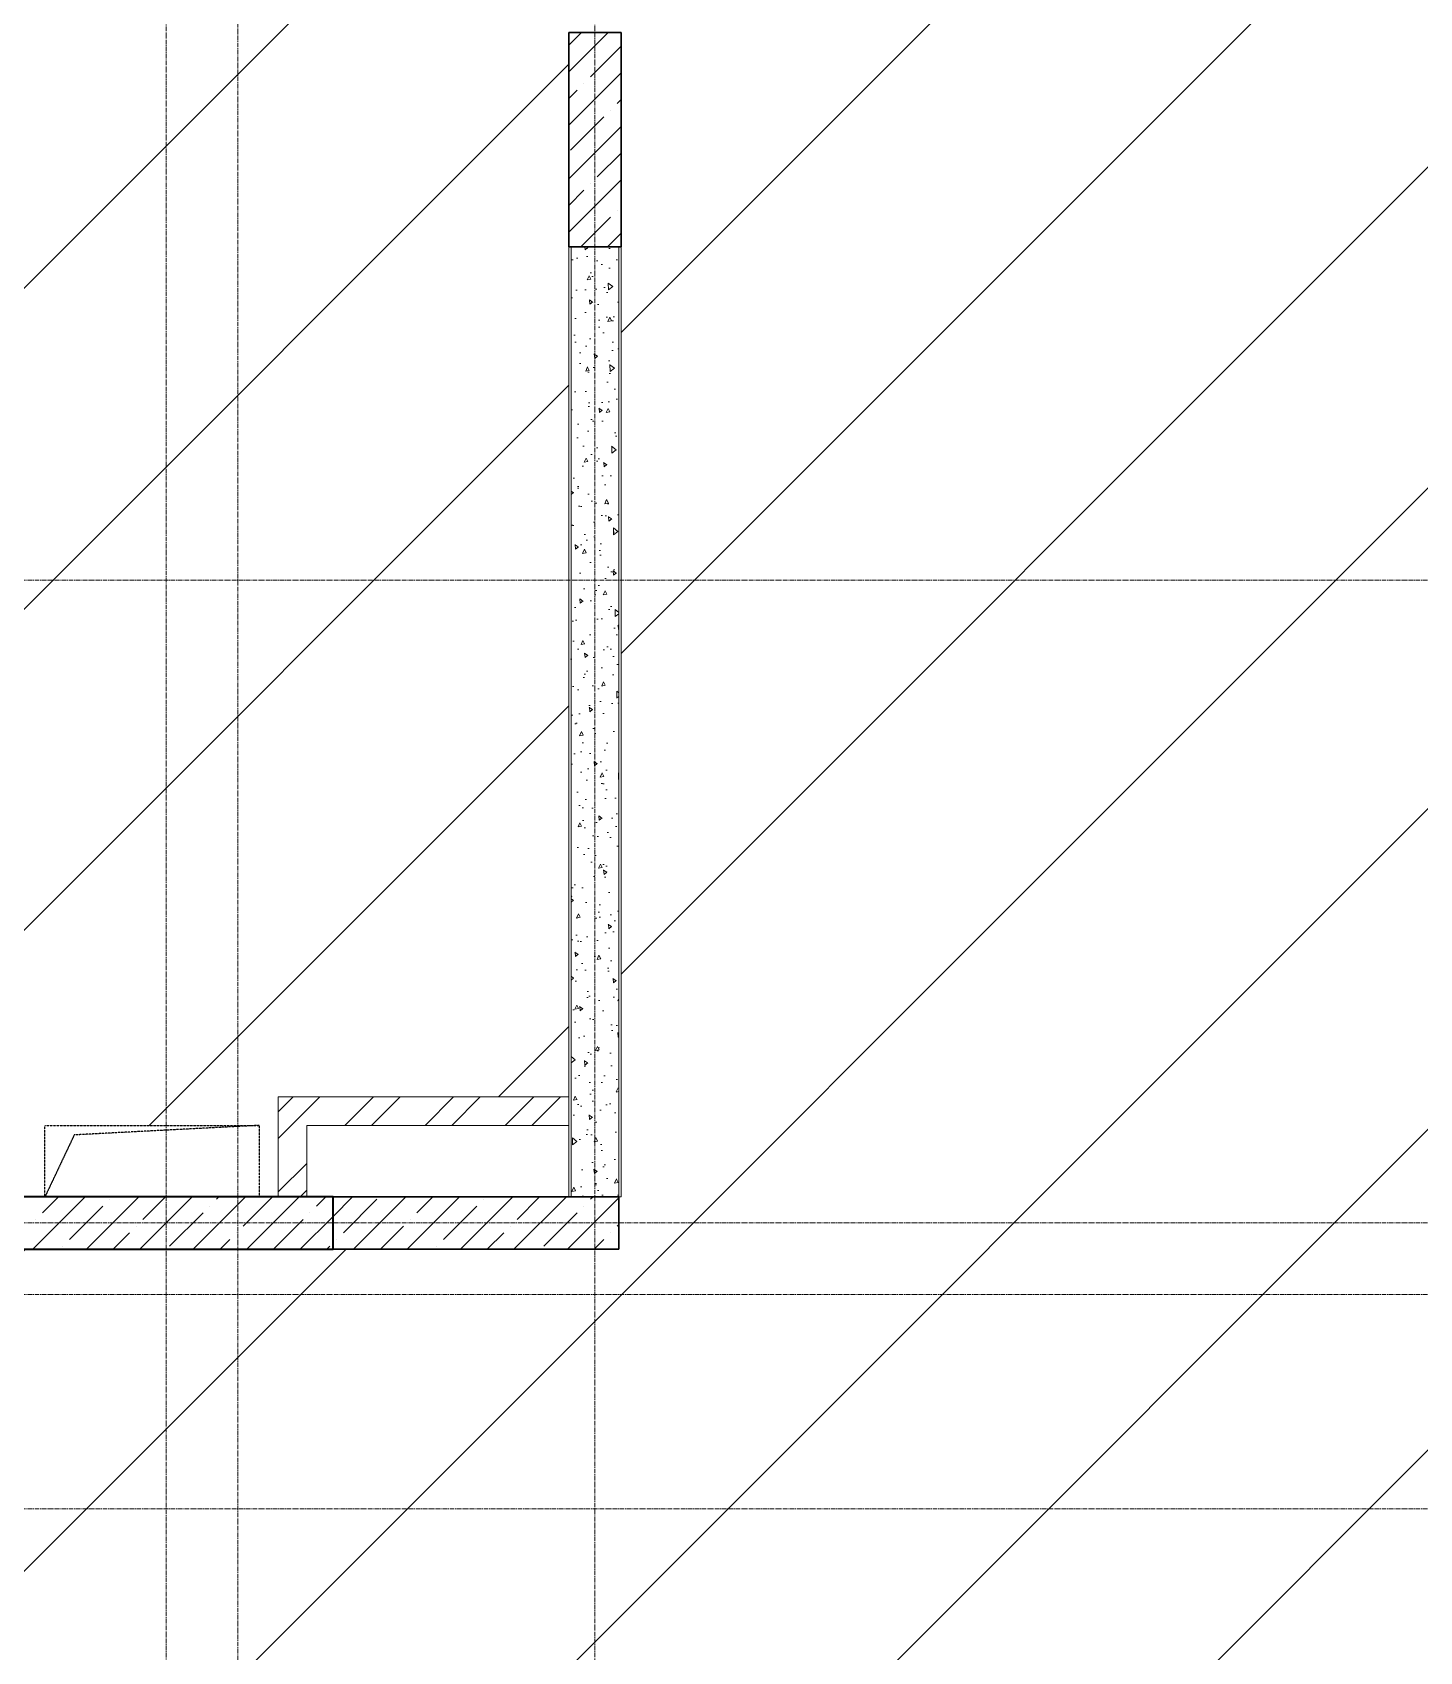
# Model space of a CAD drawing. Header units: millimetres. Extents: x 538266 to 1167394, y 114608 to 637157.
# Drawn here: x 834675 to 840502, y 147313 to 154113 of the extents above; entities that cross this region are included whole.
import ezdxf
from ezdxf.enums import TextEntityAlignment as Align

# ---------------------------------------------------------------- set-up
doc = ezdxf.new("R2010")
doc.units = ezdxf.units.MM
for name, pattern in [('CENTER2', [28.575, 19.05, -3.175, 3.175, -3.175]), ('HIDDEN', [9.525, 6.35, -3.175]), ('HIDDEN2', [4.7625, 3.175, -1.5875])]:
    doc.linetypes.add(name, pattern=pattern)
doc.layers.get('Defpoints').update_dxf_attribs({"color": 140})
for name, color, linetype, lineweight in [('АР_Колонны', 70, 'Continuous', 30), ('АР_Стены ЖБ', 7, 'Continuous', 35), ('АР_Стены кирпич', 32, 'Continuous', 20), ('АР_Стены ПЕНОблок', 52, 'Continuous', 20), ('АР_Тонкая', 254, 'Continuous', 5), ('АР_Штриховка', 8, 'Continuous', 0)]:
    doc.layers.add(name, color=color, linetype=linetype, lineweight=lineweight)
doc.layers.add('РД_Оси_100', color=7, linetype='Continuous', lineweight=0, true_color=0x525252)
doc.layers.add('ФВ-5', color=7, linetype='Continuous')
doc.styles.add('style1', font='ARIALN.TTF')

# ---------------------------------------------------------------- blocks, each defined once
blk = doc.blocks.new('2_этаж')
at = {"layer": 'АР_Штриховка', "linetype": 'Continuous', "lineweight": 0, "true_color": 0x000000}
h = blk.add_hatch(dxfattribs=at)
h.set_pattern_fill('AR-CONC', color=18, angle=45, style=0)
h.set_pattern_definition([(95, (602274.53, 0), (140.09465, 117.55338), [19.05, -209.55]), (40, (602274.53, 0), (-160.01845, 110.17673), [15.24, -167.64058]), (145.45144, (602286.2, 9.8), (-19.9238, 227.7301), [16.19, -178.09024]), (91.1842, (602238.6, 35.92), (221.41024, 161.9534), [28.575, -314.325]), (141.63556, (602257.06, 49.42), (-7.0866, 342.82676), [24.28502, -267.1356]), (36.18415, (602238.6, 35.92), (-7.0866, 342.82676), [22.85997, -251.45973]), (66, (602265.55, 44.9), (179.51998, 34.89515), [19.05, -209.55]), (11, (602265.55, 44.9), (-86.53993, 173.9412), [15.24, -167.64]), (116.45145, (602280.51, 47.81), (92.98005, 208.83634), [16.19, -178.08994]), (82.5, (602274.53, 0), (-57.60547, 61.973414), [0, -165.608, 0, -170.18, 0, -168.275]), (52.5, (602274.53, 0), (-23.589727, 118.087), [0, -97.028, 0, -161.798, 0, -64.135]), (12.5, (602234.48, -40.05), (99.927863, 91.826196), [0, -63.5, 0, -198.12, 0, -262.89]), (2.5, (602216.52, -58.01), (86.763904, 122.72239), [0, -82.55, 0, -131.572, 0, -186.69])])
h.paths.add_polyline_path([(680573.6, 149223.2), (680773.6, 149223.2), (680773.6, 153213.2), (680573.6, 153213.2)], flags=0)
h = blk.add_hatch(dxfattribs=at)
h.set_pattern_fill('ANSI32', color=18, scale=25, style=0)
h.set_pattern_definition([(45, (602274.53, -6e-11), (-168.3798, 168.3798), []), (45, (602386.78, -6e-11), (-168.3798, 168.3798), [])])
h.paths.add_polyline_path([(679343.6, 149223.2), (679463.6, 149223.2), (679463.6, 149523.2), (679343.6, 149643.2)], flags=0)
h = blk.add_hatch(dxfattribs=at)
h.set_pattern_fill('ANSI32', color=18, scale=25, style=0)
h.set_pattern_definition([(45, (602274.53, 0), (-168.3798, 168.3798), []), (45, (602386.78, 0), (-168.3798, 168.3798), [])])
h.paths.add_polyline_path([(679343.6, 149643.2), (679463.6, 149523.2), (680563.6, 149523.2), (680563.6, 149643.2)], flags=0)
at = {"color": 18, "linetype": 'HIDDEN', "ltscale": 0.07, "true_color": 0x000000}
for p, q in [((678363.6, 149523.2), (679263.6, 149523.2)), ((678363.6, 149223.2), (678363.6, 149523.2)), ((678363.6, 149523.2), (679263.6, 149523.2)), ((678363.6, 149223.2), (678363.6, 149523.2)), ((678486.5, 149482.9), (678363.6, 149223.2)), ((678486.5, 149482.9), (678363.6, 149223.2)), ((679263.6, 149523.2), (678486.5, 149482.9)), ((679263.6, 149523.2), (678486.5, 149482.9)), ((679263.6, 149523.2), (679263.6, 149223.2)), ((679263.6, 149523.2), (679263.6, 149223.2)), ((679263.6, 149223.2), (678363.6, 149223.2)), ((679263.6, 149223.2), (678363.6, 149223.2))]:
    blk.add_line(p, q, dxfattribs=at)
at = {"layer": 'АР_Колонны', "color": 18, "linetype": 'HIDDEN2', "lineweight": 25, "true_color": 0x000000}
for p, q in [((680563.6, 154113.2), (680783.6, 154113.2)), ((680563.6, 153213.2), (680563.6, 154113.2)), ((680783.6, 154113.2), (680783.6, 153213.2)), ((680783.6, 153213.2), (680563.6, 153213.2)), ((679573.6, 149223.2), (680773.6, 149223.2)), ((679573.6, 149003.2), (679573.6, 149223.2)), ((680773.6, 149223.2), (680773.6, 149003.2)), ((680773.6, 149003.2), (679573.6, 149003.2))]:
    blk.add_line(p, q, dxfattribs=at)
at = {"layer": 'АР_Колонны', "color": 18, "linetype": 'Continuous', "lineweight": 15, "true_color": 0x000000}
for p, q in [((680783.6, 154113.2), (680563.6, 154113.2)), ((680563.6, 154113.2), (680563.6, 153213.2)), ((680783.6, 154113.2), (680563.6, 154113.2)), ((680563.6, 154113.2), (680563.6, 153213.2)), ((680783.6, 153213.2), (680783.6, 154113.2)), ((680783.6, 153213.2), (680783.6, 154113.2)), ((680563.6, 153213.2), (680783.6, 153213.2)), ((680563.6, 153213.2), (680783.6, 153213.2)), ((679573.6, 149223.2), (679573.6, 149003.2)), ((680773.6, 149223.2), (679573.6, 149223.2)), ((680773.6, 149223.2), (679573.6, 149223.2)), ((679573.6, 149223.2), (679573.6, 149003.2)), ((680773.6, 149003.2), (680773.6, 149223.2)), ((680773.6, 149003.2), (680773.6, 149223.2)), ((679573.6, 149003.2), (680773.6, 149003.2)), ((679573.6, 149003.2), (680773.6, 149003.2))]:
    blk.add_line(p, q, dxfattribs=at)
at = {"layer": 'АР_Стены ЖБ', "color": 18, "linetype": 'Continuous', "lineweight": 30, "true_color": 0x000000}
for p, q in [((680783.6, 154113.2), (680563.6, 154113.2)), ((680563.6, 154113.2), (680563.6, 153213.2)), ((680783.6, 153213.2), (680783.6, 154113.2)), ((680563.6, 153213.2), (680783.6, 153213.2)), ((680773.6, 149223.2), (679573.6, 149223.2)), ((679573.6, 149223.2), (679573.6, 149003.2)), ((680773.6, 149003.2), (680773.6, 149223.2)), ((679573.6, 149003.2), (680773.6, 149003.2))]:
    blk.add_line(p, q, dxfattribs=at)
at = {"layer": 'АР_Стены ЖБ', "color": 18, "linetype": 'Continuous', "lineweight": 35, "true_color": 0x000000}
for p, q in [((679573.6, 149223.2), (672993.6, 149223.2)), ((679573.6, 149003.2), (679573.6, 149223.2)), ((672993.6, 149003.2), (679573.6, 149003.2))]:
    blk.add_line(p, q, dxfattribs=at)
at = {"layer": 'АР_Стены кирпич', "color": 18, "linetype": 'Continuous', "lineweight": 20, "true_color": 0x000000}
for p, q in [((679343.6, 149643.2), (679343.6, 149223.2)), ((680563.6, 149643.2), (679343.6, 149643.2)), ((680563.6, 149523.2), (680563.6, 149643.2)), ((679463.6, 149223.2), (679463.6, 149523.2)), ((679463.6, 149523.2), (680563.6, 149523.2)), ((679343.6, 149223.2), (679463.6, 149223.2))]:
    blk.add_line(p, q, dxfattribs=at)
at = {"layer": 'АР_Стены ПЕНОблок', "color": 18, "linetype": 'Continuous', "lineweight": 20, "true_color": 0x000000}
for p, q in [((680773.6, 153213.2), (680573.6, 153213.2)), ((680573.6, 153213.2), (680573.6, 149223.2)), ((680773.6, 149223.2), (680773.6, 153213.2)), ((680573.6, 149223.2), (680773.6, 149223.2))]:
    blk.add_line(p, q, dxfattribs=at)
at = {"layer": 'АР_Тонкая', "color": 18, "linetype": 'Continuous', "lineweight": 0, "true_color": 0x000000}
for p, q in [((680573.6, 153213.2), (680563.6, 153213.2)), ((680563.6, 153213.2), (680563.6, 149223.2)), ((680573.6, 149223.2), (680573.6, 153213.2)), ((680783.6, 153213.2), (680773.6, 153213.2)), ((680773.6, 153213.2), (680773.6, 149223.2)), ((680783.6, 149223.2), (680783.6, 153213.2)), ((680563.6, 149223.2), (680573.6, 149223.2)), ((680773.6, 149223.2), (680783.6, 149223.2))]:
    blk.add_line(p, q, dxfattribs=at)
at = {"layer": 'АР_Штриховка', "color": 18, "linetype": 'Continuous', "lineweight": 5, "true_color": 0x000000}
for p, q in [((680563.6, 153947.7), (680729.1, 154113.2)), ((680563.6, 154060), (680616.9, 154113.2)), ((680655.3, 153927.2), (680783.6, 154055.4)), ((680563.6, 153723.2), (680783.6, 153943.2)), ((680627.3, 153899.1), (680627.3, 153899.1)), ((680563.6, 153835.4), (680599.2, 153871.1)), ((680767.6, 153814.9), (680783.6, 153830.9)), ((680571.1, 153618.5), (680711.5, 153758.8)), ((680739.5, 153786.9), (680739.5, 153786.9)), ((680563.6, 153498.7), (680783.6, 153718.7)), ((680683.4, 153506.3), (680783.6, 153606.4)), ((680563.6, 153274.2), (680783.6, 153494.2)), ((680563.6, 153386.4), (680627.3, 153450.1)), ((680655.3, 153478.2), (680655.3, 153478.2)), ((680767.6, 153365.9), (680767.6, 153365.9)), ((680614.9, 153213.2), (680739.5, 153337.9)), ((680727.1, 153213.2), (680783.6, 153269.7)), ((678313.2, 149003.2), (678533.2, 149223.2)), ((678354.1, 149156.4), (678420.9, 149223.2)), ((678537.7, 149003.2), (678757.7, 149223.2)), ((678634.8, 149212.6), (678634.8, 149212.6)), ((678762.2, 149003.2), (678982.2, 149223.2)), ((678775.1, 149128.4), (678870, 149223.2)), ((678986.7, 149003.2), (679206.7, 149223.2)), ((679083.8, 149212.6), (679094.5, 149223.2)), ((679196, 149100.3), (679319, 149223.2)), ((679211.2, 149003.2), (679431.2, 149223.2)), ((679504.7, 149184.5), (679543.5, 149223.2)), ((679573.6, 149141.1), (679655.7, 149223.2)), ((679617, 149072.3), (679757.3, 149212.6)), ((679660.2, 149003.2), (679880.2, 149223.2)), ((679884.7, 149003.2), (680104.7, 149223.2)), ((679925.7, 149156.4), (679992.5, 149223.2)), ((680109.2, 149003.2), (680329.2, 149223.2)), ((680206.3, 149212.6), (680206.3, 149212.6)), ((680333.8, 149003.2), (680553.8, 149223.2)), ((680346.6, 149128.4), (680441.5, 149223.2)), ((680558.3, 149003.2), (680773.6, 149218.6)), ((680655.3, 149212.6), (680666, 149223.2)), ((678326.1, 149128.4), (678326.1, 149128.4)), ((678466.4, 149044.2), (678606.7, 149184.5)), ((678887.3, 149016.1), (679027.7, 149156.4)), ((679055.7, 149184.5), (679055.7, 149184.5)), ((679323.5, 149003.2), (679448.6, 149128.4)), ((679435.7, 149003.2), (679573.6, 149141.1)), ((679476.7, 149156.4), (679476.7, 149156.4)), ((679897.6, 149128.4), (679897.6, 149128.4)), ((680037.9, 149044.2), (680178.3, 149184.5)), ((680458.9, 149016.1), (680599.2, 149156.4)), ((680627.3, 149184.5), (680627.3, 149184.5)), ((678650, 149003.2), (678719, 149072.3)), ((678747, 149100.3), (678747, 149100.3)), ((679168, 149072.3), (679168, 149072.3)), ((679772.5, 149003.2), (679869.6, 149100.3)), ((680221.5, 149003.2), (680290.5, 149072.3)), ((680318.6, 149100.3), (680318.6, 149100.3)), ((680739.5, 149072.3), (680739.5, 149072.3)), ((680767.6, 149100.3), (680773.6, 149106.3)), ((678438.3, 149016.1), (678438.3, 149016.1)), ((679099, 149003.2), (679139.9, 149044.2)), ((679548, 149003.2), (679560.9, 149016.1)), ((679588.9, 149044.2), (679588.9, 149044.2)), ((680009.9, 149016.1), (680009.9, 149016.1)), ((680670.5, 149003.2), (680711.5, 149044.2))]:
    blk.add_line(p, q, dxfattribs=at)
at = {"layer": 'Defpoints', "color": 18, "true_color": 0x000000, "style": 'style1'}
for p in [(677970.6, 219836.4), (678101.2, 211681.4)]:
    blk.add_attdef('АР-ПОМЕЩЕНИЕ:НАИМЕНОВАНИЕ', text='', height=100, dxfattribs=at).set_placement(p, align=Align.MIDDLE)
blk = doc.blocks.new('СОШ_2200_АР_ОСИ_М100_28.05.24')
at = {"layer": 'РД_Оси_100', "color": 251, "linetype": 'CENTER2', "true_color": 0x636466}
blk.add_line((29555, 29400), (-5954.958, 29400), dxfattribs=at)
for points in [[(5849.555, 139938.679), (6000, 139538.679), (6000, -6194.559)], [(6300, -6195.83), (6300, 139538.679), (6450, 139938.679)], [(7800, -6155), (7800, 139938.679)], [(29555, 26700), (-5454.958, 26700), (-5954.958, 26850)], [(29555, 26400), (-5454.958, 26400), (-5954.958, 26250)], [(29555, 25500), (-5954.958, 25500)]]:
    blk.add_lwpolyline(points, dxfattribs=at)

msp = doc.modelspace()

# ---------------------------------------------------------------- hatches: boundary and pattern name
at = {"layer": 'ФВ-5'}
h = msp.add_hatch(dxfattribs=at)
h.set_pattern_fill('ANSI31', color=3, scale=300)
h.paths.add_polyline_path([(856937.8, 141853.3), (856717.8, 141633.3), (856717.8, 141593.8), (856417.8, 141593.8), (856417.8, 142493.8), (856717.8, 142493.8), (856717.8, 142082.3), (856937.8, 142302.3), (856937.8, 143613.2), (856037.8, 143613.2), (856037.8, 143603.2), (853264, 143603.2, -0.558775), (852895.5, 143603.2), (851387.8, 143603.2, -0.414214), (851687.8, 143303.2, -1), (851087.8, 143303.2, -0.414214), (851387.8, 143603.2), (850280.2, 143603.2, -0.558775), (849911.7, 143603.2), (849137.8, 143603.2), (848237.8, 143603.2), (847307.8, 143603.2), (847307.8, 143383.2), (846937.8, 143383.2), (846937.8, 143453.2), (846937.8, 143603.2), (846437.8, 143603.2), (846437.8, 142703.2), (846737.8, 142703.2), (846737.8, 142583.2), (846317.8, 142583.2), (846317.8, 143603.2), (845837.8, 143603.2), (842357.8, 143603.2), (842357.8, 143383.2), (842067.8, 143383.2), (842067.8, 143603.2), (841437.8, 143603.2), (839882.8, 143603.2, -0.333315), (840098.8, 143315.3, -1), (839498.8, 143315.3, -0.333315), (839714.7, 143603.2), (838680.2, 143603.2, -0.558775), (838311.7, 143603.2), (837507.8, 143603.2), (837507.8, 143383.2), (837137.8, 143383.2), (837137.8, 141363.2), (837147.8, 141363.2), (837147.8, 140163.2), (837137.8, 136013.2), (837202.3, 136013.2, -0.618518), (837589.5, 136013.2), (840886.2, 136013.2, -0.618518), (841273.3, 136013.2), (841437.8, 136013.2), (841437.8, 136033.2), (842313.7, 136033.2, -0.582347), (842689.5, 136013.2), (843586.2, 136013.2, -0.618518), (843973.3, 136013.2), (844402.3, 136013.2, -0.618518), (844789.5, 136013.2), (845837.8, 136013.2), (845837.8, 136033.2), (847037.8, 136033.2), (848237.8, 136030.6), (848237.8, 136033.2), (849137.8, 136033.2), (850195.6, 136030.2, -0.587964), (850573.3, 136013.2), (851002.3, 136013.2, -0.618518), (851389.5, 136013.2), (852286.2, 136013.2, -0.618518), (852673.3, 136013.2), (853102.3, 136013.2, -0.618518), (853489.5, 136013.2), (855286.2, 136013.2, -0.618518), (855673.3, 136013.2), (856036.9, 136013.2), (856037.8, 136014.1), (856037.8, 136313.2), (856786, 136313.2), (856937.8, 136465.1)])
h.paths.add_polyline_path([(851418, 140993.2), (851968, 140993.2, -1), (851968, 140393.2), (851418, 140393.2, -1)], flags=16)
h.paths.add_polyline_path([(847057.6, 139675.2, -1), (846624.9, 139675.2, -1)], flags=16)
h.paths.add_polyline_path([(847014.3, 139675.2, -1), (846668.2, 139675.2, -1)], flags=0)
h.paths.add_polyline_path([(846977.4, 139675.2, -1), (846705, 139675.2, -1)], flags=0)
h.paths.add_polyline_path([(846737.8, 141603.2), (846437.8, 141603.2), (846437.8, 142503.2), (846737.8, 142503.2)], flags=16)
h.paths.add_polyline_path([(844344.2, 140388.8), (843794.2, 140388.8, -1), (843794.2, 140988.8), (844344.2, 140988.8, -1)], flags=16)
h.paths.add_polyline_path([(836345.4, 144457.5, -0.893187), (836937.8, 144524.5), (836937.8, 145103.2), (835937.8, 145103.2), (833188, 145103.2, -0.582884), (832811.5, 145103.2), (829357.8, 145103.2), (829357.8, 144737.4, -0.255743), (829457.6, 144555.2, -0.284268), (829337.8, 144361.6), (829337.8, 141213.2), (829357.8, 141213.2), (829357.8, 140313.2), (829351.4, 139257.5, -0.265015), (829457.6, 139071.3, -0.284268), (829337.8, 138877.8), (829337.8, 138448.7, -0.284268), (829457.6, 138255.2, -0.284268), (829337.8, 138061.6), (829337.8, 137013.2), (829357.8, 137013.2), (829357.8, 136033.2), (835937.8, 136033.2), (836937.8, 136033.2), (836937.8, 139613.2), (836627.8, 139613.2), (836627.8, 140513.2), (836927.8, 140513.2), (836927.8, 140893.2), (836507.8, 140893.2), (836507.8, 142033.2), (836937.8, 142033.2), (836937.8, 143617.8, -0.284268), (836818.1, 143811.3, -0.284268), (836937.8, 144004.9), (836937.8, 144390.4, -0.893187)])
h.paths.add_polyline_path([(840537.8, 148013.2), (840537.8, 150213.2), (840537.8, 150413.2), (840537.8, 151713.2), (840537.8, 156113.2), (841187.8, 156113.2), (841187.8, 156333.2), (841427.8, 156333.2), (841427.8, 156683.1, -0.270169), (841318.1, 156871.3, -0.270169), (841427.8, 157059.6), (841427.8, 158016.9, -0.270169), (841318.1, 158205.2, -0.270169), (841427.8, 158393.4), (841427.8, 158493.2), (840857.8, 158493.2), (840857.8, 158718.2), (840582.8, 159194.6), (840604.5, 159207.1), (840604.8, 159206.6, -0.120105), (840857.8, 159268.2), (840857.8, 159293.2), (840857.8, 159438.2), (840582.8, 159914.6), (840604.5, 159927.1), (840604.8, 159926.6, -0.120105), (840857.8, 159988.2), (840857.8, 160013.2), (840857.8, 161103.2), (840439.8, 161103.2, -0.594367), (840059.7, 161103.2), (838656.6, 161080.5, -0.414214), (838956.6, 160780.5, -1), (838356.6, 160780.5, -0.414214), (838656.6, 161080.5), (838351.8, 161096, -0.581306), (837975.9, 161103.2), (837867.8, 161103.2), (837867.8, 159543.2), (837867.8, 158590.3), (837147.8, 158590.3), (837147.8, 157813.2), (837147.8, 157743.4, -0.270169), (837257.6, 157555.2, -0.270169), (837147.8, 157366.9), (837147.8, 155699.4, -0.910455), (837742.6, 155643.5, -0.910455), (837147.8, 155587.6), (837147.8, 154759.6, -0.270169), (837257.6, 154571.3, -0.270169), (837147.8, 154383.1), (837147.8, 154113.2), (837147.8, 153213.2), (837147.8, 149223.2), (837137.8, 149003.2), (835937.8, 149003.2), (829357.8, 149003.2), (829357.8, 148637.4, -0.255743), (829457.6, 148455.2, -0.284268), (829337.8, 148261.6), (829337.8, 146164.9, -0.284268), (829457.6, 145971.3, -0.255743), (829357.8, 145789.1), (829357.8, 145693.2), (829577.8, 145693.2), (829577.8, 145323.2), (832815.5, 145323.2, -0.558775), (833184, 145323.2), (835937.8, 145323.2), (835937.8, 145603.2), (837138.4, 145603.2), (837138.4, 145290.3), (837137.8, 145289.7), (837137.8, 145103.2), (837137.8, 144001.4, -0.259982), (837250.5, 143823.2), (838307.7, 143823.2, -0.582884), (838684.2, 143823.2), (841437.8, 143823.2), (841438.8, 143823.2), (842337.8, 143823.2), (845837.8, 143823.2), (847037.8, 143823.2), (848237.8, 143823.2), (849137.8, 143823.2), (849907.7, 143823.2, -0.582884), (850284.2, 143823.2), (852891.5, 143823.2, -0.582884), (853268, 143823.2), (855158.4, 143823.2), (855158.4, 144113.2), (855782.8, 144113.2), (856037.8, 144113.2), (856037.8, 144113.2), (856728.2, 144113.2), (856737.8, 144122.9), (856737.8, 148413.2), (856037.8, 148413.2), (856037.8, 148713.2), (855169.8, 148713.2, -0.594367), (854789.7, 148713.2), (851785.9, 148713.2, -0.32294), (851557.8, 148603.7), (851557.8, 147814.1), (851242.8, 147813.9), (850766.6, 147538.8), (850754.1, 147560.4), (850754.5, 147560.7, -0.120105), (850692.8, 147813.7), (850667.8, 147813.7), (850522.8, 147813.7), (850046.6, 147538.5), (850034.1, 147560.1), (850034.5, 147560.4, -0.120105), (849972.8, 147813.5), (849947.8, 147813.4), (849637.9, 147813.3), (849437.8, 147813.2), (849237.8, 147813.2), (847537.8, 147813.2), (840537.8, 147813.2)])
h.paths.add_polyline_path([(836927.8, 154113.2), (836927.8, 154387.1, -0.260437), (836824.9, 154571.3, -0.260437), (836927.8, 154755.6), (836927.8, 157370.9, -0.260437), (836824.9, 157555.2, -0.260437), (836927.8, 157739.4), (836927.8, 157813.2), (836927.8, 158313.4), (833193.3, 158313.3, -0.618224), (832806.2, 158313.3), (829577.8, 158313.3), (829577.8, 157743.2), (829337.8, 157743.2), (829337.8, 157648.7, -0.284268), (829457.6, 157455.2, -0.284268), (829337.8, 157261.6), (829337.8, 154113.2), (829357.8, 154113.2), (829357.8, 153213.2), (829356.5, 152154.4, -0.25765), (829457.6, 151971.3, -0.284268), (829337.8, 151777.8), (829337.8, 151348.7, -0.284268), (829457.6, 151155.2, -0.284268), (829337.8, 150961.6), (829337.8, 150064.9, -0.284268), (829457.6, 149871.3, -0.255743), (829357.8, 149689.1), (829357.8, 149223.2), (834727.8, 149223.2), (834727.8, 149523.2), (835627.8, 149523.2), (835627.8, 149223.2), (835707.8, 149223.2), (835707.8, 149643.2), (836927.8, 149643.2), (836927.8, 153213.2)], flags=17)

# ---------------------------------------------------------------- block references
msp.add_blockref('2_этаж', (156364.3, 0))
at = {"layer": 'РД_Оси_100'}
msp.add_blockref('СОШ_2200_АР_ОСИ_М100_28.05.24', (829237.8, 122413.2), dxfattribs=at)

doc.saveas('drawing.dxf')
